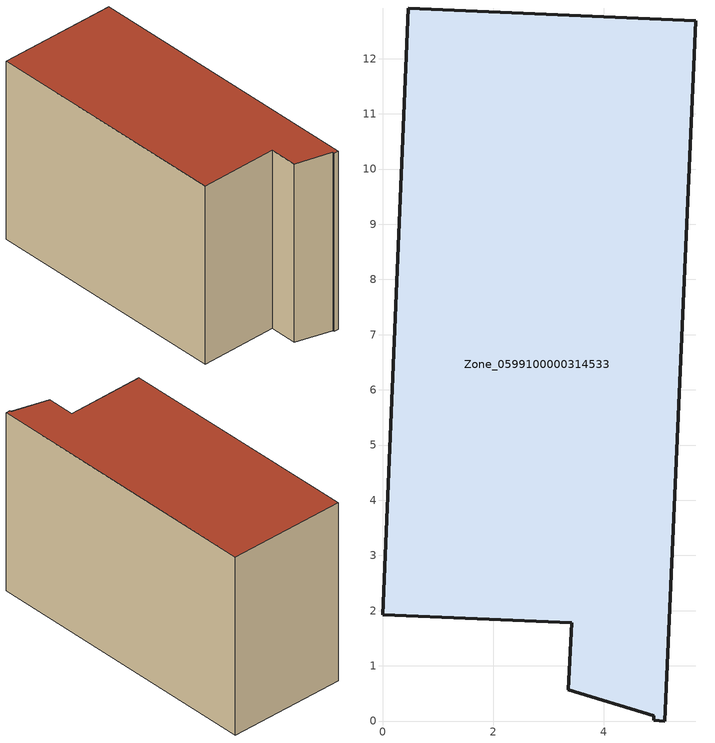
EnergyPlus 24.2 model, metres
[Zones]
Zone_0599100000314533
 floor ground (C_G): 5.67,12.69 5.11,0 4.91,0.01 4.91,0.09 3.36,0.57 3.42,1.78 0,1.93 0.46,12.92 z1.18
 wall outside (C_F): 0,1.93 3.42,1.78 3.36,0.57 4.91,0.09 4.91,0.01 5.11,0 5.67,12.69 0.46,12.92 0,1.93 z1.18:9.34
 roof outside (C_R): 4.91,0.01 5.11,0 5.67,12.69 0.46,12.92 0,1.93 3.42,1.78 3.36,0.57 4.91,0.09 z9.34
[BUILDING]
Pand.0599100000314533: North Axis=0; Terrain=City; Loads Convergence Tolerance Value=0.04; Temperature Convergence Tolerance Value=0.4; Solar Distribution=FullExterior; Maximum Number of Warmup Days=25; Minimum Number of Warmup Days=1
[Site:Location]
Rotterdam.The.Hague.AP_ZH_NLD Design_Conditions: Latitude=51.96; Longitude=4.45; Time Zone=1; Elevation=-4.5
[SITE:GROUNDTEMPERATURE:BUILDINGSURFACE]
18, 18, 18, 18, 18, 18, 18, 18, 18, 18, 18, 18
[MATERIAL] Thermal Absorptance=0.9; Solar Absorptance=0.7; Visible Absorptance=0.7
Name | Roughness | Thickness | Conductivity | Density | Specific Heat
G.TI.1975-1991 | MediumSmooth | 0.15 | 0.288461 | 540 | 1210
F.TI.1975-1991 | Rough | 0.3 | 0.230769 | 1920 | 840
R.TI.1975-1991 | MediumRough | 0.2 | 0.153846 | 1500 | 1000
[CONSTRUCTION]
C_G: G.TI.1975-1991
C_F: F.TI.1975-1991
C_R: R.TI.1975-1991
[ZONE]
Zone_0599100000314533: Type=1; Multiplier=1; Ceiling Height=Autocalculate; Volume=Autocalculate; Floor Area=autocalculate; Part of Total Floor Area=Yes
[ZONEINFILTRATION:DESIGNFLOWRATE]
Infil_Zone_0599100000314533: Zone or ZoneList or Space or SpaceList=Zone_0599100000314533; Schedule=AlwaysOn; Design Flow Rate Calculation Method=Flow/Area; Flow Rate per Floor Area=0.003; Constant Term Coefficient=1; Temperature Term Coefficient=0; Velocity Term Coefficient=0; Velocity Squared Term Coefficient=0
[HVACTEMPLATE:ZONE:IDEALLOADSAIRSYSTEM]
Zone_0599100000314533: Maximum Heating Supply Air Temperature=50; Minimum Cooling Supply Air Temperature=13; Maximum Heating Supply Air Humidity Ratio=0.0156; Minimum Cooling Supply Air Humidity Ratio=0.0077; Heating Limit=NoLimit; Cooling Limit=NoLimit; Dehumidification Control Type=ConstantSensibleHeatRatio; Cooling Sensible Heat Ratio=0.7; Dehumidification Setpoint=60; Humidification Control Type=None; Humidification Setpoint=30; Outdoor Air Method=None; Outdoor Air Flow Rate per Person=0.00944; Outdoor Air Flow Rate per Zone Floor Area=0; Outdoor Air Flow Rate per Zone=0; Demand Controlled Ventilation Type=None; Outdoor Air Economizer Type=NoEconomizer; Heat Recovery Type=None; Sensible Heat Recovery Effectiveness=0.7; Latent Heat Recovery Effectiveness=0.65
[ZONECONTROL:THERMOSTAT]
ThermostatControl_Zone_0599100000314533: Zone or ZoneList=Zone_0599100000314533; Control Type Schedule=DualSetpointControlType; Control 1=Thermostat_Zone_0599100000314533; Temperature Difference Between Cutout And Setpoint=0
[THERMOSTATSETPOINT:DUALSETPOINT]
Thermostat_Zone_0599100000314533: Heating Setpoint Temperature Schedule=HeatingSetpoint_Zone_0599100000314533; Cooling Setpoint Temperature Schedule=CoolingSetpoint_Zone_0599100000314533
[SCHEDULE:COMPACT]
HeatingSetpoint_Zone_0599100000314533: Through: 12/31, For: AllDays, Until: 24:00, 21
CoolingSetpoint_Zone_0599100000314533: Through: 12/31, For: AllDays, Until: 24:00, 24
DualSetpointControlType: Through: 12/31, For: AllDays, Until: 24:00, 4
AlwaysOn: Through: 12/31, For: AllDays, Until: 24:00, 1
